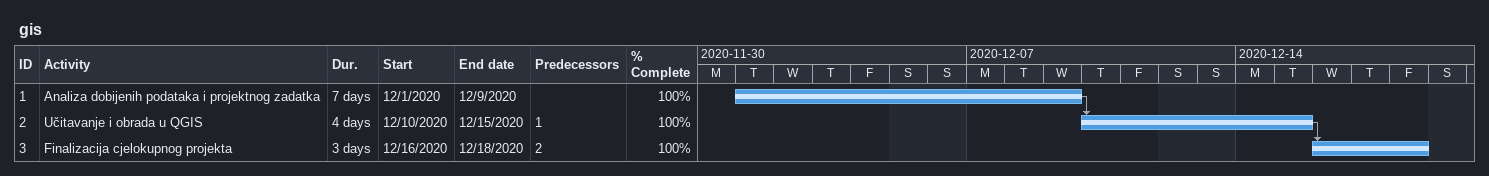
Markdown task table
gis

| ID | Task | Duration | Start | Finish | Predecessors | % complete |
|---|---|---|---|---|---|---|
| 1 | Analiza dobijenih podataka i projektnog zadatka | 7d | 2020-12-01 | 2020-12-09 |  | 100 |
| 2 | Učitavanje i obrada u QGIS | 4d | 2020-12-10 | 2020-12-15 | 1 | 100 |
| 3 | Finalizacija cjelokupnog projekta | 3d | 2020-12-16 | 2020-12-18 | 2 | 100 |
